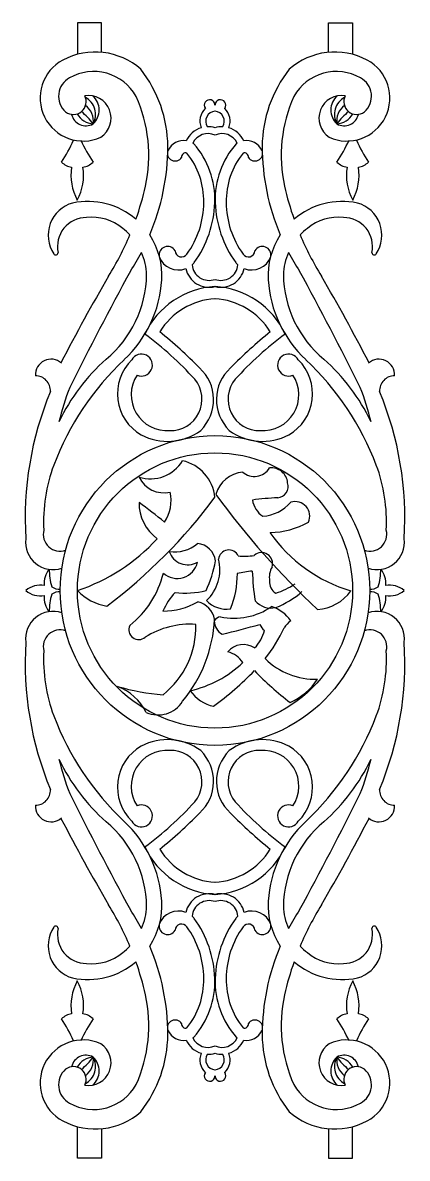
# Model space of a CAD drawing. Header units: millimetres. Extents: x 2621 to 26934, y 11979 to 27988.
# Drawn here: x 13276 to 13578, y 17834 to 18725 of the extents above; entities that cross this region are included whole.
import ezdxf

# ---------------------------------------------------------------- set-up
doc = ezdxf.new("R2010")
doc.units = ezdxf.units.MM

# ---------------------------------------------------------------- blocks, each defined once
blk = doc.blocks.new('A$C3A7839A3')
for p, q in [((33.03, 495.01), (22.53, 495.01)), ((22.53, 495.01), (22.53, 481.24)), ((33.03, 482.11), (33.03, 495.01)), ((132, 482.11), (132, 495.01)), ((132, 495.01), (142.5, 495.01)), ((142.5, 495.01), (142.5, 481.24)), ((22.53, 0), (22.53, 13.76)), ((33.03, 12.89), (33.03, 0)), ((132, 12.89), (132, 0)), ((142.5, 0), (142.5, 13.76)), ((33.03, 0), (22.53, 0)), ((132, 0), (142.5, 0))]:
    blk.add_line(p, q)
for radius in [67.5, 60]:
    blk.add_circle((82.51, 247.51), radius)
for centre, radius, start, end in [((30.22, 452.17), 30.07, 48.4885, 117.9036), ((134.81, 452.17), 30.07, 62.0964, 131.5115), ((25, 462.2), 18.77, 118.1341, 294.3045), ((140.03, 462.2), 18.77, 245.6955, 61.8659), ((23.28, 462.96), 9.03, 117.8404, 228.7401), ((29.59, 452.55), 21.2, 29.2446, 119.776), ((6.34, 440.44), 55.61, 0.6776, 38.0185), ((158.68, 440.44), 55.61, 141.9815, 179.3224), ((135.44, 452.55), 21.2, 60.224, 150.7554), ((141.75, 462.96), 9.03, 311.2599, 62.1596), ((20.73, 460.58), 5.57, 232.3724, 27.3802), ((27.26, 453.36), 9.91, 303.4285, 99.236), ((21.93, 454.99), 8.48, 330.9808, 61.5382), ((23.74, 456.9), 8.24, 312.975, 48.6737), ((-9.36, 437.04), 63, 347.788, 24.2388), ((80.15, 459.09), 2.35, 360, 218.0251), ((84.88, 459.09), 2.35, 321.9749, 180), ((174.39, 437.04), 63, 155.7612, 192.212), ((137.77, 453.36), 9.91, 80.764, 236.5715), ((141.29, 456.9), 8.24, 131.3263, 227.025), ((143.1, 454.99), 8.48, 118.4618, 209.0192), ((144.3, 460.58), 5.57, 152.6198, 307.6276), ((9.02, 436.56), 24.87, 35.1632, 52.3336), ((20.76, 452.12), 8.68, 351.746, 52.332), ((83.64, 452.07), 7.72, 133.8234, 201.8263), ((82.92, 452.05), 4.45, 95.3077, 212.6814), ((82.11, 452.05), 4.45, 327.3186, 84.6923), ((81.39, 452.07), 7.72, 338.1737, 46.1766), ((144.27, 452.12), 8.68, 127.668, 188.254), ((156.01, 436.56), 24.87, 127.6664, 144.8368), ((26.21, 456.48), 6.42, 192.7241, 299.2724), ((29.95, 459.46), 8.6, 209.0816, 266.0265), ((135.08, 459.46), 8.6, 273.9735, 330.9184), ((138.82, 456.48), 6.42, 240.7276, 347.2759), ((79.5, 439.19), 10.46, 106.7938, 155.4408), ((79.5, 439.19), 7.46, 66.1435, 153.589), ((79.5, 439.19), 10.46, 73.2367, 91.7974), ((85.53, 439.19), 10.46, 88.2026, 106.7633), ((85.53, 439.19), 7.46, 26.411, 113.8565), ((85.53, 439.19), 10.46, 24.5592, 73.2062), ((-54.3, 479.53), 83.23, 327.0292, 334.5381), ((99.15, 479.53), 83.23, 205.4619, 212.9708), ((-37.5, 441.33), 99.45, 337.0171, 359.8692), ((68.87, 436.04), 7.58, 81.4927, 154.7482), ((68.87, 436.04), 7.58, 54.8839, 58.5617), ((46.2, 418.1), 36.24, 357.586, 41.7742), ((118.83, 418.1), 36.24, 138.2258, 182.414), ((96.16, 436.04), 7.58, 121.4383, 125.1161), ((96.16, 436.04), 7.58, 25.2518, 98.5073), ((202.53, 441.33), 99.45, 180.1308, 202.9829), ((65.87, 479.53), 83.23, 327.0292, 334.5381), ((219.33, 479.53), 83.23, 205.4619, 212.9708), ((65.11, 438.05), 3.33, 158.4244, 328.4793), ((69.64, 436.53), 1.71, 68.8005, 187.4729), ((44.38, 417.26), 33.24, 358.8117, 38.8725), ((120.65, 417.26), 33.24, 141.1275, 181.1883), ((95.39, 436.53), 1.71, 352.5271, 111.1995), ((99.92, 438.05), 3.33, 211.5207, 21.5756), ((21.56, 440.74), 8.88, 227.1718, 259.7319), ((41.61, 428.35), 21.94, 170.4057, 209.0054), ((3.24, 428.35), 21.94, 330.9946, 9.5943), ((23.29, 440.74), 8.88, 280.2681, 312.8282), ((141.74, 440.74), 8.88, 227.1718, 259.7319), ((161.79, 428.35), 21.94, 170.4057, 209.0054), ((123.41, 428.35), 21.94, 330.9946, 9.5943), ((143.47, 440.74), 8.88, 280.2681, 312.8282), ((-74.14, 452.87), 129.68, 340.3892, 347.0091), ((239.17, 452.87), 129.68, 192.9909, 199.6108), ((24.41, 402.3), 14.67, 105.8283, 213.3225), ((27, 384.72), 32.37, 49.5215, 101.7523), ((38.47, 416.94), 39.15, 324.3817, 359.4563), ((35.55, 418.03), 46.88, 323.998, 358.2148), ((129.48, 418.03), 46.88, 181.7852, 216.002), ((126.56, 416.94), 39.15, 180.5437, 215.6183), ((138.03, 384.72), 32.37, 78.2477, 130.4785), ((140.62, 402.3), 14.67, 326.6775, 74.1717), ((26.42, 397.46), 12.63, 89.9121, 192.2715), ((28.73, 389.02), 21.19, 50.4009, 96.1963), ((136.3, 389.02), 21.19, 83.8037, 129.5991), ((138.61, 397.46), 12.63, 347.7285, 90.0879), ((-74.14, 452.87), 129.68, 328.2289, 337.16), ((26.04, 384.18), 26.65, 43.5134, 52.5779), ((27, 384.72), 32.37, 356.7807, 33.3078), ((138.03, 384.72), 32.37, 146.6922, 183.2193), ((138.99, 384.18), 26.65, 127.4221, 136.4866), ((239.17, 452.87), 129.68, 202.84, 211.7711), ((61.83, 393.74), 3.74, 29.1443, 192.4523), ((103.2, 393.74), 3.74, 347.5477, 150.8557), ((13.02, 394.84), 1.06, 214.4268, 356.717), ((-37.5, 441.33), 99.45, 326.7138, 332.1681), ((26.04, 384.18), 26.65, 2.0101, 23.7063), ((66.56, 396.25), 9.02, 201.6203, 290.8034), ((67.93, 395.73), 2.84, 183.2896, 326.0889), ((97.09, 395.73), 2.84, 213.9111, 356.7104), ((98.47, 396.25), 9.02, 249.1966, 338.3797), ((138.99, 384.18), 26.65, 156.2937, 177.9899), ((202.53, 441.33), 99.45, 207.8319, 213.2862), ((152.01, 394.84), 1.06, 183.283, 325.5732), ((1365.14, -333.38), 1503.22, 151.37644, 153.5569), ((80.01, 390.19), 10.52, 192.9865, 283.766), ((66.56, 396.25), 9.02, 311.4265, 320.1022), ((80.01, 390.19), 7.52, 185.3106, 289.4451), ((85.02, 390.19), 7.52, 250.5549, 354.6894), ((85.02, 390.19), 10.52, 256.234, 347.0135), ((98.47, 396.25), 9.02, 219.8978, 228.5735), ((-1200.11, -333.38), 1503.22, 26.4431, 28.62356), ((810.37, -66.35), 896, 149.78312, 152.54041), ((4.23, 385.76), 48.44, 309.4866, 359.2307), ((7.21, 386.27), 52.21, 313.0653, 356.2993), ((157.82, 386.27), 52.21, 183.7007, 226.9347), ((160.79, 385.76), 48.44, 180.7693, 230.5134), ((-645.34, -66.35), 896, 27.45959, 30.21688), ((84.5, 344.04), 35.99, 93.1683, 154.9489), ((80.53, 344.04), 35.99, 25.0511, 86.8317), ((84.5, 344.04), 30.74, 93.71, 148.1257), ((80.53, 344.04), 30.74, 31.8743, 86.29), ((-37.63, 238.19), 150.59, 42.3437, 53.52), ((-67.05, 204.22), 200.22, 44.4927, 51.2045), ((232.08, 204.22), 200.22, 128.7955, 135.5073), ((202.66, 238.19), 150.59, 126.48, 137.6563), ((11, 341.5), 6.84, 48.5984, 183.3245), ((128.35, 257.76), 124.39, 133.4092, 159.0978), ((91.93, 284.11), 85.83, 131.5157, 154.5108), ((60.5, 333.25), 20.56, 134.0966, 240.3626), ((50.4, 345.75), 4.79, 246.4421, 151.6352), ((114.62, 345.75), 4.79, 28.3648, 293.5579), ((104.53, 333.25), 20.56, 299.6374, 45.9034), ((36.68, 257.76), 124.39, 20.9022, 46.5908), ((73.1, 284.11), 85.83, 25.4892, 48.4843), ((154.03, 341.5), 6.84, 356.6755, 131.4016), ((63.12, 330.68), 18.77, 314.5247, 47.6109), ((101.9, 330.68), 18.77, 132.3891, 225.4753), ((4.19, 334.57), 6.54, 357.2856, 90.2586), ((61.58, 332.81), 15.63, 146.8713, 274.3917), ((63.19, 330.88), 13.65, 268.2403, 39.8676), ((101.84, 330.88), 13.65, 140.1324, 271.7597), ((103.45, 332.81), 15.63, 265.6083, 33.1287), ((160.84, 334.57), 6.54, 89.7414, 182.7144), ((143.47, 279.09), 143.76, 157.434, 183.6007), ((118.04, 296.55), 106.45, 158.2331, 166.6947), ((46.98, 296.55), 106.45, 13.3053, 21.7669), ((21.56, 279.09), 143.76, 356.3993, 22.566), ((61.8, 336.71), 24.22, 241.7314, 306.7196), ((103.23, 336.71), 24.22, 233.2804, 298.2686), ((78.69, 277.46), 70.98, 159.6489, 182.934), ((54.41, 312.37), 16.21, 251.874, 329.2749), ((64.34, 286.32), 18.21, 5.6518, 77.332), ((86.34, 277.46), 70.98, 357.066, 20.3511), ((95.97, 285.54), 13.66, 95.807, 163.4871), ((99.7, 304.98), 7.76, 228.8715, 328.4732), ((107.04, 293.77), 7.19, 5.196, 95.8003), ((60.22, 302.09), 12, 205.2334, 283.3797), ((109.41, 292.92), 5.02, 275.2, 17.3808), ((-108.82, 430.86), 238.68, 307.1656, 323.2696), ((46.04, 286.87), 17.32, 326.42, 11.7932), ((370.42, 498.93), 355.77, 216.0777, 226.872), ((116.12, 155.4), 132.67, 92.7052, 97.4917), ((68.74, 285.68), 19.37, 179.4485, 233.6573), ((-79.63, 107.32), 220.27, 50.5005, 54.1519), ((109.3, 288.64), 10.61, 189.2372, 235.9493), ((101.96, 297.92), 18.13, 274.4167, 318.6796), ((117.51, 279.92), 6.33, 335.4229, 107.7243), ((106.04, 307.76), 35, 270.7785, 299.4821), ((14.95, 272), 7.37, 165.6947, 288.8733), ((160.63, 310.71), 66.11, 215.0446, 253.4371), ((150.08, 272), 7.37, 251.1267, 14.3053), ((11.93, 268.59), 12.02, 172.9426, 288.3612), ((-3.42, 325.45), 82.15, 288.4051, 317.6166), ((64.92, 279.54), 15.22, 260.9777, 310.8908), ((73.86, 259.15), 8.95, 8.0218, 83.471), ((153.1, 268.59), 12.02, 251.6388, 7.0574), ((70.63, 267.22), 8.54, 198.4677, 299.8515), ((88.56, 260.57), 4.59, 26.1854, 172.0997), ((95.51, 285.05), 22.63, 262.8199, 280.4543), ((102.84, 259.22), 4.81, 342.0813, 132.1203), ((66, 261.89), 9.12, 228.7282, 346.8398), ((28.29, 270.61), 55.38, 335.3015, 349.3738), ((66.35, 256.52), 18.27, 312.8658, 14.8389), ((115.33, 253.18), 9.13, 150.0162, 189.1839), ((18.11, 250.54), 10.11, 141.3772, 184.8118), ((37.66, 256.67), 27.44, 179.6231, 195.9886), ((19.57, 264.93), 41.6, 308.2563, 346.2348), ((52.99, 254.38), 39.27, 337.7802, 0.6949), ((100.41, 225.13), 30.83, 93.0024, 105.3467), ((206.02, 259.55), 107.29, 181.9397, 188.8666), ((127.37, 256.67), 27.44, 344.0114, 0.3769), ((146.92, 250.54), 10.11, 355.1882, 38.6228), ((6.3, 240.26), 9.59, 79.5412, 130.9583), ((14.68, 254.2), 6.13, 236.2321, 273.2625), ((39.36, 263.63), 23.31, 223.7466, 260.1523), ((111.75, 251.11), 5.47, 173.6021, 240.4079), ((100.28, 275.14), 30.08, 286.9375, 304.7723), ((150.35, 254.2), 6.13, 266.7375, 303.7679), ((158.73, 240.26), 9.59, 49.0417, 100.4588), ((6.3, 254.74), 9.59, 229.0417, 280.4588), ((18.11, 244.47), 10.11, 175.1882, 218.6228), ((37.66, 238.34), 27.44, 164.0114, 180.3769), ((14.68, 240.81), 6.13, 86.7375, 123.7679), ((90.05, 224.53), 33.38, 138.4072, 155.1899), ((59.52, 270.48), 31.95, 270.3943, 299.1288), ((69.81, 282.17), 35.8, 262.4086, 284.2221), ((72.55, 232.92), 9.98, 11.6735, 75.3539), ((87.5, 251.44), 12.05, 223.618, 278.7657), ((107.01, 249.17), 9.32, 221.3658, 282.6336), ((95.9, 274.31), 36.67, 291.0127, 312.0422), ((126.24, 258.23), 18.98, 272.9171, 325.0247), ((150.35, 240.81), 6.13, 56.2321, 93.2625), ((127.37, 238.34), 27.44, 359.6231, 15.9886), ((146.92, 244.47), 10.11, 321.3772, 4.8118), ((158.73, 254.74), 9.59, 259.5412, 310.9583), ((11.93, 226.42), 12.02, 71.6388, 187.0574), ((90.98, 263.77), 28.35, 257.5781, 304.6876), ((102.59, 225.27), 15.85, 34.8364, 73.4394), ((153.1, 226.42), 12.02, 352.9426, 108.3612), ((71.75, 195.72), 37.09, 86.2817, 122.0543), ((36.65, 231.58), 37.52, 308.1519, 1.7444), ((21.55, 238.14), 60.86, 320.2628, 356.9781), ((86.33, 230.83), 5.46, 105.3623, 139.8379), ((89.1, 234.49), 6.94, 181.186, 240.1524), ((-31.18, 715.12), 500.48, 283.4988, 285.4443), ((107.72, 234.89), 6.03, 201.1666, 232.6138), ((125.18, 222.04), 15.57, 127.9325, 143.7354), ((14.95, 223), 7.37, 71.1267, 194.3053), ((49.22, 230.39), 4.32, 154.2395, 311.4318), ((87.74, 234.2), 16.83, 315.8298, 345.8861), ((58.76, 254.98), 58.86, 320.8255, 336.2297), ((150.08, 223), 7.37, 345.6947, 108.8733), ((143.47, 215.91), 143.76, 176.3993, 202.566), ((94.91, 214.99), 8.95, 56.7962, 140.0455), ((21.56, 215.91), 143.76, 337.434, 3.6007), ((78.69, 217.55), 70.98, 177.066, 200.3511), ((85.75, 210.41), 10.57, 32.2305, 77.4479), ((86.34, 217.55), 70.98, 339.6489, 2.934), ((60.57, 252.45), 49.89, 282.9487, 313.1518), ((126.21, 239.93), 31.08, 225.4104, 271.9593), ((-0.49, 309.56), 139.45, 306.2036, 315.9318), ((210.16, 320.39), 154.36, 224.3062, 232.0721), ((103.41, 224.67), 28.62, 294.5086, 326.4804), ((31.22, 183.41), 23.96, 27.2308, 68.633), ((66.66, 295.26), 93.43, 253.3903, 265.8093), ((85.22, 212.96), 16.27, 214.1222, 258.1246), ((57.7, 205.74), 12.48, 245.549, 328.6327), ((128.35, 237.24), 124.39, 200.9022, 226.5908), ((36.68, 237.24), 124.39, 313.4092, 339.0978), ((60.5, 161.75), 20.56, 119.6374, 225.9034), ((61.8, 158.29), 24.22, 53.2804, 118.2686), ((103.23, 158.29), 24.22, 61.7314, 126.7196), ((104.53, 161.75), 20.56, 314.0966, 60.3626), ((118.04, 198.46), 106.45, 193.3053, 201.7669), ((91.93, 210.9), 85.83, 205.4892, 228.4843), ((61.58, 162.19), 15.63, 85.6083, 213.1287), ((63.19, 164.13), 13.65, 320.1324, 91.7597), ((63.12, 164.33), 18.77, 312.3891, 45.4753), ((101.9, 164.33), 18.77, 134.5247, 227.6109), ((101.84, 164.13), 13.65, 88.2403, 219.8676), ((103.45, 162.19), 15.63, 326.8713, 94.3917), ((73.1, 210.9), 85.83, 311.5157, 334.5108), ((46.98, 198.46), 106.45, 338.2331, 346.6947), ((4.19, 160.43), 6.54, 269.7414, 2.7144), ((1365.14, 828.38), 1503.22, 206.4431, 208.62356), ((-1200.11, 828.38), 1503.22, 331.37644, 333.5569), ((160.84, 160.43), 6.54, 177.2856, 270.2586), ((11, 153.5), 6.84, 176.6755, 311.4016), ((50.4, 149.26), 4.79, 208.3648, 113.5579), ((-37.63, 256.81), 150.59, 306.48, 317.6563), ((202.66, 256.81), 150.59, 222.3437, 233.52), ((114.62, 149.26), 4.79, 66.4421, 331.6352), ((154.03, 153.5), 6.84, 228.5984, 3.3245), ((-67.05, 290.79), 200.22, 308.7955, 315.5073), ((232.08, 290.79), 200.22, 224.4927, 231.2045), ((810.37, 561.35), 896, 207.45959, 210.21688), ((4.23, 109.24), 48.44, 0.7693, 50.5134), ((7.21, 108.73), 52.21, 3.7007, 46.9347), ((157.82, 108.73), 52.21, 133.0653, 176.2993), ((160.79, 109.24), 48.44, 129.4866, 179.2307), ((-645.34, 561.35), 896, 329.78312, 332.54041), ((84.5, 150.97), 35.99, 205.0511, 266.8317), ((84.5, 150.97), 30.74, 211.8743, 266.29), ((80.53, 150.97), 35.99, 273.1683, 334.9489), ((80.53, 150.97), 30.74, 273.71, 328.1257), ((80.01, 104.81), 10.52, 76.234, 167.0135), ((85.02, 104.81), 10.52, 12.9865, 103.766), ((-74.14, 42.14), 129.68, 22.84, 31.7711), ((26.04, 110.83), 26.65, 336.2937, 357.9899), ((27, 110.29), 32.37, 326.6922, 3.2193), ((80.01, 104.81), 7.52, 70.5549, 174.6894), ((85.02, 104.81), 7.52, 5.3106, 109.4451), ((138.03, 110.29), 32.37, 176.7807, 213.3078), ((138.99, 110.83), 26.65, 182.0101, 203.7063), ((239.17, 42.14), 129.68, 148.2289, 157.16), ((-37.5, 53.68), 99.45, 27.8319, 33.2862), ((66.56, 98.75), 9.02, 69.1966, 158.3797), ((66.56, 98.75), 9.02, 39.8978, 48.5735), ((35.55, 76.98), 46.88, 1.7852, 36.002), ((129.48, 76.98), 46.88, 143.998, 178.2148), ((98.47, 98.75), 9.02, 131.4265, 140.1022), ((98.47, 98.75), 9.02, 21.6203, 110.8034), ((202.53, 53.68), 99.45, 146.7138, 152.1681), ((24.41, 92.71), 14.67, 146.6775, 254.1717), ((13.02, 100.17), 1.06, 3.283, 145.5732), ((26.42, 97.55), 12.63, 167.7285, 270.0879), ((61.83, 101.27), 3.74, 167.5477, 330.8557), ((67.93, 99.28), 2.84, 33.9111, 176.7104), ((38.47, 78.07), 39.15, 0.5437, 35.6183), ((126.56, 78.07), 39.15, 144.3817, 179.4563), ((97.09, 99.28), 2.84, 3.2896, 146.0889), ((103.2, 101.27), 3.74, 209.1443, 12.4523), ((138.61, 97.55), 12.63, 269.9121, 12.2715), ((140.62, 92.71), 14.67, 285.8283, 33.3225), ((152.01, 100.17), 1.06, 34.4268, 176.717), ((28.73, 105.98), 21.19, 263.8037, 309.5991), ((26.04, 110.83), 26.65, 307.4221, 316.4866), ((-37.5, 53.68), 99.45, 0.1308, 22.9829), ((202.53, 53.68), 99.45, 157.0171, 179.8692), ((138.99, 110.83), 26.65, 223.5134, 232.5779), ((136.3, 105.98), 21.19, 230.4009, 276.1963), ((27, 110.29), 32.37, 258.2477, 310.4785), ((-74.14, 42.14), 129.68, 12.9909, 19.6108), ((239.17, 42.14), 129.68, 160.3892, 167.0091), ((138.03, 110.29), 32.37, 229.5215, 281.7523), ((41.61, 66.66), 21.94, 150.9946, 189.5943), ((3.24, 66.66), 21.94, 350.4057, 29.0054), ((44.38, 77.75), 33.24, 321.1275, 1.1883), ((46.2, 76.91), 36.24, 318.2258, 2.414), ((118.83, 76.91), 36.24, 177.586, 221.7742), ((120.65, 77.75), 33.24, 178.8117, 218.8725), ((161.79, 66.66), 21.94, 150.9946, 189.5943), ((123.41, 66.66), 21.94, 350.4057, 29.0054), ((-9.36, 57.96), 63, 335.7612, 12.212), ((174.39, 57.96), 63, 167.788, 204.2388), ((21.56, 54.26), 8.88, 100.2681, 132.8282), ((-54.3, 15.48), 83.23, 25.4619, 32.9708), ((99.15, 15.48), 83.23, 147.0292, 154.5381), ((23.29, 54.26), 8.88, 47.1718, 79.7319), ((65.11, 56.96), 3.33, 31.5207, 201.5756), ((99.92, 56.96), 3.33, 338.4244, 148.4793), ((141.74, 54.26), 8.88, 100.2681, 132.8282), ((65.87, 15.48), 83.23, 25.4619, 32.9708), ((219.33, 15.48), 83.23, 147.0292, 154.5381), ((143.47, 54.26), 8.88, 47.1718, 79.7319), ((68.87, 58.97), 7.58, 205.2518, 278.5073), ((69.64, 58.48), 1.71, 172.5271, 291.1995), ((95.39, 58.48), 1.71, 248.8005, 7.4729), ((96.16, 58.97), 7.58, 261.4927, 334.7482), ((25, 32.81), 18.77, 65.6955, 241.8659), ((27.26, 41.64), 9.91, 260.764, 56.5715), ((6.34, 54.56), 55.61, 321.9815, 359.3224), ((79.5, 55.81), 10.46, 204.5592, 253.2062), ((68.87, 58.97), 7.58, 301.4383, 305.1161), ((79.5, 55.81), 7.46, 206.411, 293.8565), ((85.53, 55.81), 7.46, 246.1435, 333.589), ((85.53, 55.81), 10.46, 286.7938, 335.4408), ((96.16, 58.97), 7.58, 234.8839, 238.5617), ((158.68, 54.56), 55.61, 180.6776, 218.0185), ((137.77, 41.64), 9.91, 123.4285, 279.236), ((140.03, 32.81), 18.77, 298.1341, 114.3045), ((26.21, 38.52), 6.42, 60.7276, 167.2759), ((83.64, 42.93), 7.72, 158.1737, 226.1766), ((82.92, 42.96), 4.45, 147.3186, 264.6923), ((79.5, 55.81), 10.46, 268.2026, 286.7633), ((85.53, 55.81), 10.46, 253.2367, 271.7974), ((82.11, 42.96), 4.45, 275.3077, 32.6814), ((81.39, 42.93), 7.72, 313.8234, 21.8263), ((138.82, 38.52), 6.42, 12.7241, 119.2724), ((20.73, 34.42), 5.57, 332.6198, 127.6276), ((29.95, 35.55), 8.6, 93.9735, 150.9184), ((9.02, 58.45), 24.87, 307.6664, 324.8368), ((21.93, 40.01), 8.48, 298.4618, 29.0192), ((20.76, 42.88), 8.68, 307.668, 8.254), ((23.74, 38.1), 8.24, 311.3263, 47.025), ((141.29, 38.1), 8.24, 132.975, 228.6737), ((143.1, 40.01), 8.48, 150.9808, 241.5382), ((144.27, 42.88), 8.68, 171.746, 232.332), ((135.08, 35.55), 8.6, 29.0816, 86.0265), ((156.01, 58.45), 24.87, 215.1632, 232.3336), ((144.3, 34.42), 5.57, 52.3724, 207.3802), ((23.28, 32.04), 9.03, 131.2599, 242.1596), ((80.15, 35.92), 2.35, 141.9749, 0), ((84.88, 35.92), 2.35, 180, 38.0251), ((141.75, 32.04), 9.03, 297.8404, 48.7401), ((29.59, 42.46), 21.2, 240.224, 330.7554), ((135.44, 42.46), 21.2, 209.2446, 299.776), ((30.22, 42.83), 30.07, 242.0964, 311.5115), ((134.81, 42.83), 30.07, 228.4885, 297.9036)]:
    blk.add_arc(centre, radius, start, end)

msp = doc.modelspace()

# ---------------------------------------------------------------- block references
at = {"xscale": 1.8, "yscale": 1.8, "zscale": 1.8}
msp.add_blockref('A$C3A7839A3', (13278.79, 17834.41), dxfattribs=at)

doc.saveas('drawing.dxf')
